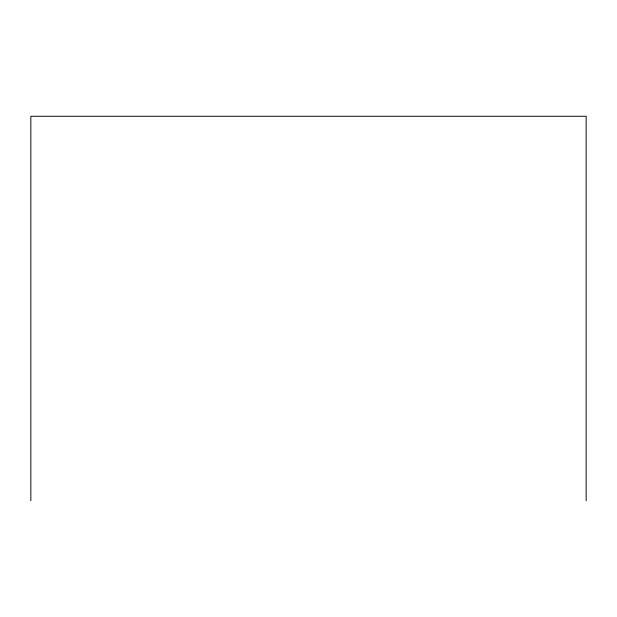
<?xml version="1.0" encoding="UTF-8"?>
<svg xmlns="http://www.w3.org/2000/svg" width="617" height="617" viewBox="0 0 617 617"><rect width="100%" height="100%" fill="white"/><g stroke="black" fill="none" stroke-linecap="round" stroke-linejoin="round"><path stroke-width="0.93" d="M586.15 500.734L586.15 116.266L30.85 116.266L30.85 500.734"/></g></svg>
